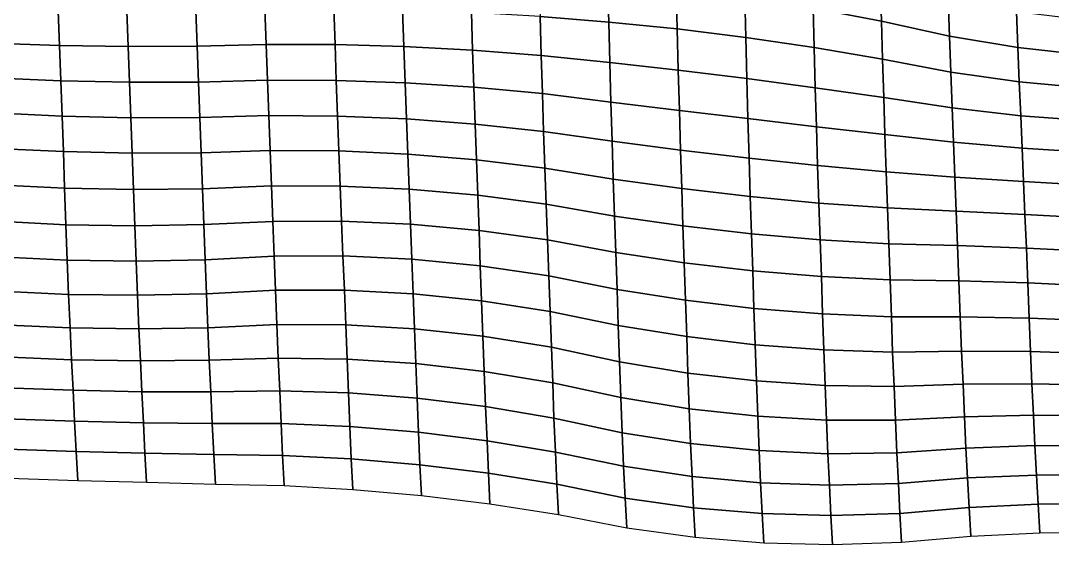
# Model space of a CAD drawing. Header units: metres. Extents: x -4.02 to 1.96, y -2.18 to -0.54.
# Drawn here: x -2.557 to -1.079, y -2.047 to -1.297 of the extents above; entities that cross this region are included whole.
import ezdxf

# ---------------------------------------------------------------- set-up
doc = ezdxf.new("R2010")
doc.units = ezdxf.units.M

msp = doc.modelspace()

# ---------------------------------------------------------------- linework, layer by layer
at = {"layer": 'B1'}
for points in [[(-1.42348, -1.22318, -2.84473), (-1.42183, -1.27921, -2.76098), (-1.32403, -1.29784, -2.7712), (-1.32572, -1.24292, -2.85539)], [(-1.8145, -1.23638, -2.7329), (-1.8128, -1.2913, -2.64871), (-1.71451, -1.29924, -2.65462), (-1.71611, -1.24231, -2.738)], [(-1.71611, -1.24231, -2.738), (-1.71451, -1.29924, -2.65462), (-1.61631, -1.3092, -2.66134), (-1.61788, -1.25144, -2.74439)], [(-1.61788, -1.25144, -2.74439), (-1.61631, -1.3092, -2.66134), (-1.51821, -1.32143, -2.66897), (-1.51978, -1.26368, -2.75202)], [(-1.32572, -1.24292, -2.85539), (-1.32403, -1.29784, -2.7712), (-1.22636, -1.31959, -2.78266), (-1.22814, -1.2665, -2.86759)], [(-1.51978, -1.26368, -2.75202), (-1.51821, -1.32143, -2.66897), (-1.42022, -1.33587, -2.67749), (-1.42183, -1.27921, -2.76098)], [(-1.22814, -1.2665, -2.86759), (-1.22636, -1.31959, -2.78266), (-1.12845, -1.33585, -2.79192), (-1.1303, -1.2844, -2.8775)], [(-2.60158, -1.28171, -2.62316), (-2.59956, -1.3295, -2.5361), (-2.50107, -1.33296, -2.54021), (-2.50301, -1.28353, -2.6266)], [(-2.50301, -1.28353, -2.6266), (-2.50107, -1.33296, -2.54021), (-2.40248, -1.33441, -2.5435), (-2.40438, -1.28388, -2.62946)], [(-2.40438, -1.28388, -2.62946), (-2.40248, -1.33441, -2.5435), (-2.30381, -1.33385, -2.54599), (-2.30568, -1.28286, -2.63176)], [(-2.30568, -1.28286, -2.63176), (-2.30381, -1.33385, -2.54599), (-2.20504, -1.33146, -2.54774), (-2.20691, -1.28038, -2.63347)], [(-2.20691, -1.28038, -2.63347), (-2.20504, -1.33146, -2.54774), (-2.1064, -1.33154, -2.55048), (-2.10824, -1.28, -2.63603)], [(-2.10824, -1.28, -2.63603), (-2.1064, -1.33154, -2.55048), (-2.00786, -1.33418, -2.55425), (-2.00967, -1.28173, -2.63944)], [(-2.00967, -1.28173, -2.63944), (-2.00786, -1.33418, -2.55425), (-1.90944, -1.33929, -2.55902), (-1.91119, -1.28546, -2.64365)], [(-1.42183, -1.27921, -2.76098), (-1.42022, -1.33587, -2.67749), (-1.32232, -1.3524, -2.68686), (-1.32403, -1.29784, -2.7712)], [(-1.1303, -1.2844, -2.8775), (-1.12845, -1.33585, -2.79192), (-1.03029, -1.34663, -2.79897), (-1.03221, -1.29664, -2.88514)], [(-1.91119, -1.28546, -2.64365), (-1.90944, -1.33929, -2.55902), (-1.81114, -1.34696, -2.56482), (-1.8128, -1.2913, -2.64871)], [(-1.8128, -1.2913, -2.64871), (-1.81114, -1.34696, -2.56482), (-1.71295, -1.35709, -2.57161), (-1.71451, -1.29924, -2.65462)], [(-1.71451, -1.29924, -2.65462), (-1.71295, -1.35709, -2.57161), (-1.6148, -1.36823, -2.5788), (-1.61631, -1.3092, -2.66134)], [(-1.32403, -1.29784, -2.7712), (-1.32232, -1.3524, -2.68686), (-1.22451, -1.37095, -2.69704), (-1.22636, -1.31959, -2.78266)], [(-1.61631, -1.3092, -2.66134), (-1.6148, -1.36823, -2.5788), (-1.5167, -1.38029, -2.58637), (-1.51821, -1.32143, -2.66897)], [(-2.59956, -1.3295, -2.5361), (-2.59764, -1.37931, -2.44985), (-2.49917, -1.3835, -2.45425), (-2.50107, -1.33296, -2.54021)], [(-1.51821, -1.32143, -2.66897), (-1.5167, -1.38029, -2.58637), (-1.41864, -1.39335, -2.59434), (-1.42022, -1.33587, -2.67749)], [(-1.22636, -1.31959, -2.78266), (-1.22451, -1.37095, -2.69704), (-1.12649, -1.38483, -2.70534), (-1.12845, -1.33585, -2.79192)], [(-2.50107, -1.33296, -2.54021), (-2.49917, -1.3835, -2.45425), (-2.40061, -1.3855, -2.45777), (-2.40248, -1.33441, -2.5435)], [(-2.40248, -1.33441, -2.5435), (-2.40061, -1.3855, -2.45777), (-2.30194, -1.38512, -2.46033), (-2.30381, -1.33385, -2.54599)], [(-2.30381, -1.33385, -2.54599), (-2.30194, -1.38512, -2.46033), (-2.20317, -1.38255, -2.462), (-2.20504, -1.33146, -2.54774)], [(-2.20504, -1.33146, -2.54774), (-2.20317, -1.38255, -2.462), (-2.10454, -1.38299, -2.46489), (-2.1064, -1.33154, -2.55048)], [(-2.1064, -1.33154, -2.55048), (-2.10454, -1.38299, -2.46489), (-2.00604, -1.38627, -2.46892), (-2.00786, -1.33418, -2.55425)], [(-2.00786, -1.33418, -2.55425), (-2.00604, -1.38627, -2.46892), (-1.90767, -1.39257, -2.47417), (-1.90944, -1.33929, -2.55902)], [(-1.90944, -1.33929, -2.55902), (-1.90767, -1.39257, -2.47417), (-1.80944, -1.40179, -2.48059), (-1.81114, -1.34696, -2.56482)], [(-1.42022, -1.33587, -2.67749), (-1.41864, -1.39335, -2.59434), (-1.32063, -1.40742, -2.60271), (-1.32232, -1.3524, -2.68686)], [(-1.12845, -1.33585, -2.79192), (-1.12649, -1.38483, -2.70534), (-1.02825, -1.39396, -2.71172), (-1.03029, -1.34663, -2.79897)], [(-1.81114, -1.34696, -2.56482), (-1.80944, -1.40179, -2.48059), (-1.71134, -1.41403, -2.48823), (-1.71295, -1.35709, -2.57161)], [(-1.71295, -1.35709, -2.57161), (-1.71134, -1.41403, -2.48823), (-1.61323, -1.4259, -2.49572), (-1.6148, -1.36823, -2.5788)], [(-1.32232, -1.3524, -2.68686), (-1.32063, -1.40742, -2.60271), (-1.22265, -1.42221, -2.61138), (-1.22451, -1.37095, -2.69704)], [(-1.6148, -1.36823, -2.5788), (-1.61323, -1.4259, -2.49572), (-1.51511, -1.43759, -2.50313), (-1.5167, -1.38029, -2.58637)], [(-1.22451, -1.37095, -2.69704), (-1.22265, -1.42221, -2.61138), (-1.1245, -1.43336, -2.61857), (-1.12649, -1.38483, -2.70534)], [(-2.59764, -1.37931, -2.44985), (-2.59572, -1.42938, -2.36371), (-2.49728, -1.43403, -2.36829), (-2.49917, -1.3835, -2.45425)], [(-2.49917, -1.3835, -2.45425), (-2.49728, -1.43403, -2.36829), (-2.39873, -1.43622, -2.37188), (-2.40061, -1.3855, -2.45777)], [(-2.40061, -1.3855, -2.45777), (-2.39873, -1.43622, -2.37188), (-2.30006, -1.43593, -2.37448), (-2.30194, -1.38512, -2.46033)], [(-2.30194, -1.38512, -2.46033), (-2.30006, -1.43593, -2.37448), (-2.20129, -1.43327, -2.37612), (-2.20317, -1.38255, -2.462)], [(-2.20317, -1.38255, -2.462), (-2.20129, -1.43327, -2.37612), (-2.10267, -1.43389, -2.37908), (-2.10454, -1.38299, -2.46489)], [(-2.10454, -1.38299, -2.46489), (-2.10267, -1.43389, -2.37908), (-2.0042, -1.4379, -2.38341), (-2.00604, -1.38627, -2.46892)], [(-2.00604, -1.38627, -2.46892), (-2.0042, -1.4379, -2.38341), (-1.90588, -1.4453, -2.3891), (-1.90767, -1.39257, -2.47417)], [(-1.5167, -1.38029, -2.58637), (-1.51511, -1.43759, -2.50313), (-1.41698, -1.4491, -2.51048), (-1.41864, -1.39335, -2.59434)], [(-1.12649, -1.38483, -2.70534), (-1.1245, -1.43336, -2.61857), (-1.02618, -1.44075, -2.62426), (-1.02825, -1.39396, -2.71172)], [(-1.90767, -1.39257, -2.47417), (-1.90588, -1.4453, -2.3891), (-1.80771, -1.45598, -2.39611), (-1.80944, -1.40179, -2.48059)], [(-1.80944, -1.40179, -2.48059), (-1.80771, -1.45598, -2.39611), (-1.7097, -1.47005, -2.40448), (-1.71134, -1.41403, -2.48823)], [(-1.41864, -1.39335, -2.59434), (-1.41698, -1.4491, -2.51048), (-1.31884, -1.46042, -2.51775), (-1.32063, -1.40742, -2.60271)], [(-1.71134, -1.41403, -2.48823), (-1.7097, -1.47005, -2.40448), (-1.61163, -1.48283, -2.41234), (-1.61323, -1.4259, -2.49572)], [(-1.32063, -1.40742, -2.60271), (-1.31884, -1.46042, -2.51775), (-1.22069, -1.47138, -2.52487), (-1.22265, -1.42221, -2.61138)], [(-2.59572, -1.42938, -2.36371), (-2.59383, -1.4801, -2.27783), (-2.4954, -1.48484, -2.28245), (-2.49728, -1.43403, -2.36829)], [(-1.61323, -1.4259, -2.49572), (-1.61163, -1.48283, -2.41234), (-1.5135, -1.49434, -2.41968), (-1.51511, -1.43759, -2.50313)], [(-1.22265, -1.42221, -2.61138), (-1.22069, -1.47138, -2.52487), (-1.12243, -1.47996, -2.53103), (-1.1245, -1.43336, -2.61857)], [(-2.49728, -1.43403, -2.36829), (-2.4954, -1.48484, -2.28245), (-2.39684, -1.48693, -2.286), (-2.39873, -1.43622, -2.37188)], [(-2.39873, -1.43622, -2.37188), (-2.39684, -1.48693, -2.286), (-2.29817, -1.48646, -2.28852), (-2.30006, -1.43593, -2.37448)], [(-2.30006, -1.43593, -2.37448), (-2.29817, -1.48646, -2.28852), (-2.19937, -1.48325, -2.28994), (-2.20129, -1.43327, -2.37612)], [(-2.20129, -1.43327, -2.37612), (-2.19937, -1.48325, -2.28994), (-2.10075, -1.48388, -2.29291), (-2.10267, -1.43389, -2.37908)], [(-2.10267, -1.43389, -2.37908), (-2.10075, -1.48388, -2.29291), (-2.00229, -1.48826, -2.29738), (-2.0042, -1.4379, -2.38341)], [(-2.0042, -1.4379, -2.38341), (-2.00229, -1.48826, -2.29738), (-1.90401, -1.49638, -2.30336), (-1.90588, -1.4453, -2.3891)], [(-1.90588, -1.4453, -2.3891), (-1.90401, -1.49638, -2.30336), (-1.8059, -1.50834, -2.31089), (-1.80771, -1.45598, -2.39611)], [(-1.51511, -1.43759, -2.50313), (-1.5135, -1.49434, -2.41968), (-1.41532, -1.50466, -2.42655), (-1.41698, -1.4491, -2.51048)], [(-1.1245, -1.43336, -2.61857), (-1.12243, -1.47996, -2.53103), (-1.02405, -1.48607, -2.53621), (-1.02618, -1.44075, -2.62426)], [(-1.80771, -1.45598, -2.39611), (-1.8059, -1.50834, -2.31089), (-1.70797, -1.52415, -2.31996), (-1.7097, -1.47005, -2.40448)], [(-1.41698, -1.4491, -2.51048), (-1.41532, -1.50466, -2.42655), (-1.31707, -1.51361, -2.43286), (-1.31884, -1.46042, -2.51775)], [(-1.31884, -1.46042, -2.51775), (-1.31707, -1.51361, -2.43286), (-1.21877, -1.52127, -2.43866), (-1.22069, -1.47138, -2.52487)], [(-1.7097, -1.47005, -2.40448), (-1.70797, -1.52415, -2.31996), (-1.60993, -1.53776, -2.32815), (-1.61163, -1.48283, -2.41234)], [(-1.22069, -1.47138, -2.52487), (-1.21877, -1.52127, -2.43866), (-1.12041, -1.52775, -2.44397), (-1.12243, -1.47996, -2.53103)], [(-2.59383, -1.4801, -2.27783), (-2.59202, -1.53228, -2.19254), (-2.49358, -1.53712, -2.19719), (-2.4954, -1.48484, -2.28245)], [(-2.4954, -1.48484, -2.28245), (-2.49358, -1.53712, -2.19719), (-2.39501, -1.53893, -2.20064), (-2.39684, -1.48693, -2.286)], [(-2.39684, -1.48693, -2.286), (-2.39501, -1.53893, -2.20064), (-2.29631, -1.53791, -2.20294), (-2.29817, -1.48646, -2.28852)], [(-2.29817, -1.48646, -2.28852), (-2.29631, -1.53791, -2.20294), (-2.19748, -1.53388, -2.20402), (-2.19937, -1.48325, -2.28994)], [(-2.19937, -1.48325, -2.28994), (-2.19748, -1.53388, -2.20402), (-2.09884, -1.53414, -2.20684), (-2.10075, -1.48388, -2.29291)], [(-2.10075, -1.48388, -2.29291), (-2.09884, -1.53414, -2.20684), (-2.00039, -1.53852, -2.21131), (-2.00229, -1.48826, -2.29738)], [(-2.00229, -1.48826, -2.29738), (-2.00039, -1.53852, -2.21131), (-1.90212, -1.5471, -2.21748), (-1.90401, -1.49638, -2.30336)], [(-1.61163, -1.48283, -2.41234), (-1.60993, -1.53776, -2.32815), (-1.5118, -1.54917, -2.33545), (-1.5135, -1.49434, -2.41968)], [(-1.12243, -1.47996, -2.53103), (-1.12041, -1.52775, -2.44397), (-1.022, -1.53313, -2.44885), (-1.02405, -1.48607, -2.53621)], [(-1.90401, -1.49638, -2.30336), (-1.90212, -1.5471, -2.21748), (-1.80405, -1.55988, -2.22534), (-1.8059, -1.50834, -2.31089)], [(-1.5135, -1.49434, -2.41968), (-1.5118, -1.54917, -2.33545), (-1.41357, -1.55849, -2.34191), (-1.41532, -1.50466, -2.42655)], [(-1.41532, -1.50466, -2.42655), (-1.41357, -1.55849, -2.34191), (-1.31523, -1.56542, -2.34742), (-1.31707, -1.51361, -2.43286)], [(-1.8059, -1.50834, -2.31089), (-1.80405, -1.55988, -2.22534), (-1.70618, -1.57697, -2.23492), (-1.70797, -1.52415, -2.31996)], [(-1.31707, -1.51361, -2.43286), (-1.31523, -1.56542, -2.34742), (-1.2168, -1.57016, -2.35204), (-1.21877, -1.52127, -2.43866)], [(-1.21877, -1.52127, -2.43866), (-1.2168, -1.57016, -2.35204), (-1.11836, -1.575, -2.35669), (-1.12041, -1.52775, -2.44397)], [(-2.59202, -1.53228, -2.19254), (-2.5902, -1.58456, -2.10728), (-2.49177, -1.58939, -2.11194), (-2.49358, -1.53712, -2.19719)], [(-2.29631, -1.53791, -2.20294), (-2.29446, -1.58936, -2.11735), (-2.19559, -1.5846, -2.11814), (-2.19748, -1.53388, -2.20402)], [(-2.19748, -1.53388, -2.20402), (-2.19559, -1.5846, -2.11814), (-2.09693, -1.58431, -2.12074), (-2.09884, -1.53414, -2.20684)], [(-2.09884, -1.53414, -2.20684), (-2.09693, -1.58431, -2.12074), (-1.99847, -1.58869, -2.12521), (-2.00039, -1.53852, -2.21131)], [(-1.70797, -1.52415, -2.31996), (-1.70618, -1.57697, -2.23492), (-1.60817, -1.59122, -2.24337), (-1.60993, -1.53776, -2.32815)], [(-1.12041, -1.52775, -2.44397), (-1.11836, -1.575, -2.35669), (-1.01994, -1.58001, -2.36142), (-1.022, -1.53313, -2.44885)], [(-2.49358, -1.53712, -2.19719), (-2.49177, -1.58939, -2.11194), (-2.39319, -1.59093, -2.11527), (-2.39501, -1.53893, -2.20064)], [(-2.39501, -1.53893, -2.20064), (-2.39319, -1.59093, -2.11527), (-2.29446, -1.58936, -2.11735), (-2.29631, -1.53791, -2.20294)], [(-2.00039, -1.53852, -2.21131), (-1.99847, -1.58869, -2.12521), (-1.90022, -1.59754, -2.13149), (-1.90212, -1.5471, -2.21748)], [(-1.90212, -1.5471, -2.21748), (-1.90022, -1.59754, -2.13149), (-1.80219, -1.61115, -2.13968), (-1.80405, -1.55988, -2.22534)], [(-1.60993, -1.53776, -2.32815), (-1.60817, -1.59122, -2.24337), (-1.51004, -1.60263, -2.25068), (-1.5118, -1.54917, -2.33545)], [(-1.5118, -1.54917, -2.33545), (-1.51004, -1.60263, -2.25068), (-1.41177, -1.61112, -2.25681), (-1.41357, -1.55849, -2.34191)], [(-1.80405, -1.55988, -2.22534), (-1.80219, -1.61115, -2.13968), (-1.70436, -1.62933, -2.1497), (-1.70618, -1.57697, -2.23492)], [(-1.41357, -1.55849, -2.34191), (-1.41177, -1.61112, -2.25681), (-1.31337, -1.61669, -2.26176), (-1.31523, -1.56542, -2.34742)], [(-1.31523, -1.56542, -2.34742), (-1.31337, -1.61669, -2.26176), (-1.21484, -1.61933, -2.26553), (-1.2168, -1.57016, -2.35204)], [(-1.70618, -1.57697, -2.23492), (-1.70436, -1.62933, -2.1497), (-1.60638, -1.64413, -2.15837), (-1.60817, -1.59122, -2.24337)], [(-1.2168, -1.57016, -2.35204), (-1.21484, -1.61933, -2.26553), (-1.11636, -1.62306, -2.26974), (-1.11836, -1.575, -2.35669)], [(-1.11836, -1.575, -2.35669), (-1.11636, -1.62306, -2.26974), (-1.01793, -1.62799, -2.27444), (-1.01994, -1.58001, -2.36142)], [(-2.5902, -1.58456, -2.10728), (-2.58833, -1.63555, -2.02151), (-2.48989, -1.64029, -2.02613), (-2.49177, -1.58939, -2.11194)], [(-2.49177, -1.58939, -2.11194), (-2.48989, -1.64029, -2.02613), (-2.3913, -1.64165, -2.02939), (-2.39319, -1.59093, -2.11527)], [(-2.39319, -1.59093, -2.11527), (-2.3913, -1.64165, -2.02939), (-2.29256, -1.63972, -2.03132), (-2.29446, -1.58936, -2.11735)], [(-2.29446, -1.58936, -2.11735), (-2.29256, -1.63972, -2.03132), (-2.19367, -1.63449, -2.03193), (-2.19559, -1.5846, -2.11814)], [(-2.19559, -1.5846, -2.11814), (-2.19367, -1.63449, -2.03193), (-2.095, -1.63411, -2.03449), (-2.09693, -1.58431, -2.12074)], [(-2.09693, -1.58431, -2.12074), (-2.095, -1.63411, -2.03449), (-1.99656, -1.63867, -2.03904), (-1.99847, -1.58869, -2.12521)], [(-1.99847, -1.58869, -2.12521), (-1.99656, -1.63867, -2.03904), (-1.89833, -1.64817, -2.04557), (-1.90022, -1.59754, -2.13149)], [(-1.60817, -1.59122, -2.24337), (-1.60638, -1.64413, -2.15837), (-1.50826, -1.65564, -2.16571), (-1.51004, -1.60263, -2.25068)], [(-1.90022, -1.59754, -2.13149), (-1.89833, -1.64817, -2.04557), (-1.80034, -1.6626, -2.05409), (-1.80219, -1.61115, -2.13968)], [(-1.51004, -1.60263, -2.25068), (-1.50826, -1.65564, -2.16571), (-1.40997, -1.66376, -2.1717), (-1.41177, -1.61112, -2.25681)], [(-1.80219, -1.61115, -2.13968), (-1.80034, -1.6626, -2.05409), (-1.70257, -1.68197, -2.0646), (-1.70436, -1.62933, -2.1497)], [(-1.41177, -1.61112, -2.25681), (-1.40997, -1.66376, -2.1717), (-1.31154, -1.6685, -2.17632), (-1.31337, -1.61669, -2.26176)], [(-1.31337, -1.61669, -2.26176), (-1.31154, -1.6685, -2.17632), (-1.21294, -1.66977, -2.17954), (-1.21484, -1.61933, -2.26553)], [(-1.21484, -1.61933, -2.26553), (-1.21294, -1.66977, -2.17954), (-1.11442, -1.67268, -2.18342), (-1.11636, -1.62306, -2.26974)], [(-1.11636, -1.62306, -2.26974), (-1.11442, -1.67268, -2.18342), (-1.01598, -1.67724, -2.18797), (-1.01793, -1.62799, -2.27444)], [(-2.58833, -1.63555, -2.02151), (-2.58637, -1.6848, -1.93504), (-2.48792, -1.68927, -1.93955), (-2.48989, -1.64029, -2.02613)], [(-2.3913, -1.64165, -2.02939), (-2.38933, -1.69045, -1.94273), (-2.29059, -1.68851, -1.94467), (-2.29256, -1.63972, -2.03132)], [(-2.29256, -1.63972, -2.03132), (-2.29059, -1.68851, -1.94467), (-2.1917, -1.68329, -1.94528), (-2.19367, -1.63449, -2.03193)], [(-2.19367, -1.63449, -2.03193), (-2.1917, -1.68329, -1.94528), (-2.09304, -1.68319, -1.94795), (-2.095, -1.63411, -2.03449)], [(-2.095, -1.63411, -2.03449), (-2.09304, -1.68319, -1.94795), (-1.99461, -1.6882, -1.95268), (-1.99656, -1.63867, -2.03904)], [(-1.99656, -1.63867, -2.03904), (-1.99461, -1.6882, -1.95268), (-1.89642, -1.69825, -1.95943), (-1.89833, -1.64817, -2.04557)], [(-1.70436, -1.62933, -2.1497), (-1.70257, -1.68197, -2.0646), (-1.60462, -1.69759, -2.07359), (-1.60638, -1.64413, -2.15837)], [(-2.48989, -1.64029, -2.02613), (-2.48792, -1.68927, -1.93955), (-2.38933, -1.69045, -1.94273), (-2.3913, -1.64165, -2.02939)], [(-1.89833, -1.64817, -2.04557), (-1.89642, -1.69825, -1.95943), (-1.79846, -1.7135, -1.96828), (-1.80034, -1.6626, -2.05409)], [(-1.60638, -1.64413, -2.15837), (-1.60462, -1.69759, -2.07359), (-1.5065, -1.70928, -2.08101), (-1.50826, -1.65564, -2.16571)], [(-1.80034, -1.6626, -2.05409), (-1.79846, -1.7135, -1.96828), (-1.70073, -1.73379, -1.97916), (-1.70257, -1.68197, -2.0646)], [(-1.50826, -1.65564, -2.16571), (-1.5065, -1.70928, -2.08101), (-1.40821, -1.71722, -2.08692), (-1.40997, -1.66376, -2.1717)], [(-1.40997, -1.66376, -2.1717), (-1.40821, -1.71722, -2.08692), (-1.30974, -1.72123, -2.09124), (-1.31154, -1.6685, -2.17632)], [(-1.31154, -1.6685, -2.17632), (-1.30974, -1.72123, -2.09124), (-1.21109, -1.72131, -2.09399), (-1.21294, -1.66977, -2.17954)], [(-2.29059, -1.68851, -1.94467), (-2.2886, -1.73695, -1.85786), (-2.18974, -1.73236, -1.85873), (-2.1917, -1.68329, -1.94528)], [(-2.1917, -1.68329, -1.94528), (-2.18974, -1.73236, -1.85873), (-2.09111, -1.7329, -1.86166), (-2.09304, -1.68319, -1.94795)], [(-2.09304, -1.68319, -1.94795), (-2.09111, -1.7329, -1.86166), (-1.99271, -1.73855, -1.86665), (-1.99461, -1.6882, -1.95268)], [(-1.70257, -1.68197, -2.0646), (-1.70073, -1.73379, -1.97916), (-1.6028, -1.74968, -1.98826), (-1.60462, -1.69759, -2.07359)], [(-1.21294, -1.66977, -2.17954), (-1.21109, -1.72131, -2.09399), (-1.11253, -1.72331, -2.0975), (-1.11442, -1.67268, -2.18342)], [(-1.11442, -1.67268, -2.18342), (-1.11253, -1.72331, -2.0975), (-1.01406, -1.72723, -2.10179), (-1.01598, -1.67724, -2.18797)], [(-2.58637, -1.6848, -1.93504), (-2.58436, -1.73278, -1.84805), (-2.48591, -1.73715, -1.85252), (-2.48792, -1.68927, -1.93955)], [(-2.48792, -1.68927, -1.93955), (-2.48591, -1.73715, -1.85252), (-2.38732, -1.73851, -1.85578), (-2.38933, -1.69045, -1.94273)], [(-2.38933, -1.69045, -1.94273), (-2.38732, -1.73851, -1.85578), (-2.2886, -1.73695, -1.85786), (-2.29059, -1.68851, -1.94467)], [(-1.99461, -1.6882, -1.95268), (-1.99271, -1.73855, -1.86665), (-1.89454, -1.74915, -1.87362), (-1.89642, -1.69825, -1.95943)], [(-1.89642, -1.69825, -1.95943), (-1.89454, -1.74915, -1.87362), (-1.79661, -1.76495, -1.88269), (-1.79846, -1.7135, -1.96828)], [(-1.60462, -1.69759, -2.07359), (-1.6028, -1.74968, -1.98826), (-1.50468, -1.76137, -1.99568), (-1.5065, -1.70928, -2.08101)], [(-1.79846, -1.7135, -1.96828), (-1.79661, -1.76495, -1.88269), (-1.6989, -1.78569, -1.89375), (-1.70073, -1.73379, -1.97916)], [(-1.5065, -1.70928, -2.08101), (-1.50468, -1.76137, -1.99568), (-1.40636, -1.76876, -2.00137), (-1.40821, -1.71722, -2.08692)], [(-1.40821, -1.71722, -2.08692), (-1.40636, -1.76876, -2.00137), (-1.30785, -1.77177, -2.00529), (-1.30974, -1.72123, -2.09124)], [(-1.30974, -1.72123, -2.09124), (-1.30785, -1.77177, -2.00529), (-1.20913, -1.77029, -2.00741), (-1.21109, -1.72131, -2.09399)], [(-1.21109, -1.72131, -2.09399), (-1.20913, -1.77029, -2.00741), (-1.11052, -1.77119, -2.01048), (-1.11253, -1.72331, -2.0975)], [(-1.11253, -1.72331, -2.0975), (-1.11052, -1.77119, -2.01048), (-1.012, -1.77429, -2.01444), (-1.01406, -1.72723, -2.10179)], [(-2.58436, -1.73278, -1.84805), (-2.58226, -1.77865, -1.76022), (-2.48379, -1.78275, -1.76458), (-2.48591, -1.73715, -1.85252)], [(-2.48591, -1.73715, -1.85252), (-2.48379, -1.78275, -1.76458), (-2.38521, -1.78439, -1.76795), (-2.38732, -1.73851, -1.85578)], [(-2.38732, -1.73851, -1.85578), (-2.38521, -1.78439, -1.76795), (-2.28652, -1.78355, -1.77033), (-2.2886, -1.73695, -1.85786)], [(-2.2886, -1.73695, -1.85786), (-2.28652, -1.78355, -1.77033), (-2.18772, -1.78034, -1.77175), (-2.18974, -1.73236, -1.85873)], [(-2.18974, -1.73236, -1.85873), (-2.18772, -1.78034, -1.77175), (-2.08914, -1.78188, -1.77508), (-2.09111, -1.7329, -1.86166)], [(-2.09111, -1.7329, -1.86166), (-2.08914, -1.78188, -1.77508), (-1.99078, -1.78836, -1.7804), (-1.99271, -1.73855, -1.86665)], [(-1.99271, -1.73855, -1.86665), (-1.99078, -1.78836, -1.7804), (-1.89265, -1.79968, -1.78767), (-1.89454, -1.74915, -1.87362)], [(-1.70073, -1.73379, -1.97916), (-1.6989, -1.78569, -1.89375), (-1.60098, -1.80177, -1.90293), (-1.6028, -1.74968, -1.98826)], [(-1.89454, -1.74915, -1.87362), (-1.89265, -1.79968, -1.78767), (-1.79473, -1.81594, -1.79692), (-1.79661, -1.76495, -1.88269)], [(-1.6028, -1.74968, -1.98826), (-1.60098, -1.80177, -1.90293), (-1.50283, -1.813, -1.91017), (-1.50468, -1.76137, -1.99568)], [(-1.79661, -1.76495, -1.88269), (-1.79473, -1.81594, -1.79692), (-1.69704, -1.83705, -1.80813), (-1.6989, -1.78569, -1.89375)], [(-1.50468, -1.76137, -1.99568), (-1.50283, -1.813, -1.91017), (-1.40448, -1.81948, -1.91549), (-1.40636, -1.76876, -2.00137)], [(-1.40636, -1.76876, -2.00137), (-1.40448, -1.81948, -1.91549), (-1.3059, -1.82111, -1.91885), (-1.30785, -1.77177, -2.00529)], [(-1.30785, -1.77177, -2.00529), (-1.3059, -1.82111, -1.91885), (-1.2071, -1.81781, -1.92024), (-1.20913, -1.77029, -2.00741)], [(-1.20913, -1.77029, -2.00741), (-1.2071, -1.81781, -1.92024), (-1.10841, -1.81716, -1.92269), (-1.11052, -1.77119, -2.01048)], [(-1.11052, -1.77119, -2.01048), (-1.10841, -1.81716, -1.92269), (-1.00986, -1.81925, -1.92624), (-1.012, -1.77429, -2.01444)], [(-2.58226, -1.77865, -1.76022), (-2.58007, -1.82279, -1.67169), (-2.48159, -1.82652, -1.6759), (-2.48379, -1.78275, -1.76458)], [(-2.48379, -1.78275, -1.76458), (-2.48159, -1.82652, -1.6759), (-2.38303, -1.82852, -1.67942), (-2.38521, -1.78439, -1.76795)], [(-2.38521, -1.78439, -1.76795), (-2.38303, -1.82852, -1.67942), (-2.28438, -1.82869, -1.6822), (-2.28652, -1.78355, -1.77033)], [(-2.28652, -1.78355, -1.77033), (-2.28438, -1.82869, -1.6822), (-2.18566, -1.82722, -1.68432), (-2.18772, -1.78034, -1.77175)], [(-2.18772, -1.78034, -1.77175), (-2.18566, -1.82722, -1.68432), (-2.08714, -1.83013, -1.6882), (-2.08914, -1.78188, -1.77508)], [(-2.08914, -1.78188, -1.77508), (-2.08714, -1.83013, -1.6882), (-1.98883, -1.83761, -1.69393), (-1.99078, -1.78836, -1.7804)], [(-1.6989, -1.78569, -1.89375), (-1.69704, -1.83705, -1.80813), (-1.59911, -1.85304, -1.81727), (-1.60098, -1.80177, -1.90293)], [(-1.99078, -1.78836, -1.7804), (-1.98883, -1.83761, -1.69393), (-1.89073, -1.84967, -1.70149), (-1.89265, -1.79968, -1.78767)], [(-1.89265, -1.79968, -1.78767), (-1.89073, -1.84967, -1.70149), (-1.79283, -1.8662, -1.71086), (-1.79473, -1.81594, -1.79692)], [(-1.60098, -1.80177, -1.90293), (-1.59911, -1.85304, -1.81727), (-1.50095, -1.86372, -1.82428), (-1.50283, -1.813, -1.91017)], [(-1.79473, -1.81594, -1.79692), (-1.79283, -1.8662, -1.71086), (-1.69513, -1.88731, -1.72206), (-1.69704, -1.83705, -1.80813)], [(-1.50283, -1.813, -1.91017), (-1.50095, -1.86372, -1.82428), (-1.40255, -1.86928, -1.82924), (-1.40448, -1.81948, -1.91549)], [(-1.2071, -1.81781, -1.92024), (-1.20502, -1.86432, -1.83266), (-1.10627, -1.8623, -1.83456), (-1.10841, -1.81716, -1.92269)], [(-1.10841, -1.81716, -1.92269), (-1.10627, -1.8623, -1.83456), (-1.00767, -1.86329, -1.83767), (-1.00986, -1.81925, -1.92624)], [(-2.58007, -1.82279, -1.67169), (-2.5779, -1.8672, -1.58327), (-2.4794, -1.87057, -1.58734), (-2.48159, -1.82652, -1.6759)], [(-2.48159, -1.82652, -1.6759), (-2.4794, -1.87057, -1.58734), (-2.38085, -1.87293, -1.591), (-2.38303, -1.82852, -1.67942)], [(-2.38303, -1.82852, -1.67942), (-2.38085, -1.87293, -1.591), (-2.28226, -1.87411, -1.59418), (-2.28438, -1.82869, -1.6822)], [(-2.28438, -1.82869, -1.6822), (-2.28226, -1.87411, -1.59418), (-2.18361, -1.87428, -1.59696), (-2.18566, -1.82722, -1.68432)], [(-2.18566, -1.82722, -1.68432), (-2.18361, -1.87428, -1.59696), (-2.08515, -1.87847, -1.60136), (-2.08714, -1.83013, -1.6882)], [(-2.08714, -1.83013, -1.6882), (-2.08515, -1.87847, -1.60136), (-1.98687, -1.88659, -1.60734), (-1.98883, -1.83761, -1.69393)], [(-1.40448, -1.81948, -1.91549), (-1.40255, -1.86928, -1.82924), (-1.3039, -1.86946, -1.83202), (-1.3059, -1.82111, -1.91885)], [(-1.3059, -1.82111, -1.91885), (-1.3039, -1.86946, -1.83202), (-1.20502, -1.86432, -1.83266), (-1.2071, -1.81781, -1.92024)], [(-1.98883, -1.83761, -1.69393), (-1.98687, -1.88659, -1.60734), (-1.88877, -1.89874, -1.61494), (-1.89073, -1.84967, -1.70149)], [(-1.69704, -1.83705, -1.80813), (-1.69513, -1.88731, -1.72206), (-1.59719, -1.90284, -1.73102), (-1.59911, -1.85304, -1.81727)], [(-1.89073, -1.84967, -1.70149), (-1.88877, -1.89874, -1.61494), (-1.79086, -1.91509, -1.62424), (-1.79283, -1.8662, -1.71086)], [(-1.59911, -1.85304, -1.81727), (-1.59719, -1.90284, -1.73102), (-1.49899, -1.91288, -1.73778), (-1.50095, -1.86372, -1.82428)], [(-2.5779, -1.8672, -1.58327), (-2.57568, -1.91069, -1.49448), (-2.47718, -1.91397, -1.49851), (-2.4794, -1.87057, -1.58734)], [(-2.4794, -1.87057, -1.58734), (-2.47718, -1.91397, -1.49851), (-2.37864, -1.91652, -1.50225), (-2.38085, -1.87293, -1.591)], [(-2.38085, -1.87293, -1.591), (-2.37864, -1.91652, -1.50225), (-2.28008, -1.91842, -1.50573), (-2.28226, -1.87411, -1.59418)], [(-2.28226, -1.87411, -1.59418), (-2.28008, -1.91842, -1.50573), (-2.18149, -1.91978, -1.50899), (-2.18361, -1.87428, -1.59696)], [(-2.18361, -1.87428, -1.59696), (-2.18149, -1.91978, -1.50899), (-2.08306, -1.92462, -1.51364), (-2.08515, -1.87847, -1.60136)], [(-1.79283, -1.8662, -1.71086), (-1.79086, -1.91509, -1.62424), (-1.69313, -1.93538, -1.63511), (-1.69513, -1.88731, -1.72206)], [(-1.50095, -1.86372, -1.82428), (-1.49899, -1.91288, -1.73778), (-1.40054, -1.91726, -1.74225), (-1.40255, -1.86928, -1.82924)], [(-1.40255, -1.86928, -1.82924), (-1.40054, -1.91726, -1.74225), (-1.30183, -1.91606, -1.74448), (-1.3039, -1.86946, -1.83202)], [(-1.3039, -1.86946, -1.83202), (-1.30183, -1.91606, -1.74448), (-1.20287, -1.90919, -1.74442), (-1.20502, -1.86432, -1.83266)], [(-1.20502, -1.86432, -1.83266), (-1.20287, -1.90919, -1.74442), (-1.10406, -1.90579, -1.74577), (-1.10627, -1.8623, -1.83456)], [(-1.10627, -1.8623, -1.83456), (-1.10406, -1.90579, -1.74577), (-1.00542, -1.90596, -1.74855), (-1.00767, -1.86329, -1.83767)], [(-2.08515, -1.87847, -1.60136), (-2.08306, -1.92462, -1.51364), (-1.98479, -1.93311, -1.51977), (-1.98687, -1.88659, -1.60734)], [(-1.98687, -1.88659, -1.60734), (-1.98479, -1.93311, -1.51977), (-1.88669, -1.94525, -1.52737), (-1.88877, -1.89874, -1.61494)], [(-1.69513, -1.88731, -1.72206), (-1.69313, -1.93538, -1.63511), (-1.59514, -1.95008, -1.64374), (-1.59719, -1.90284, -1.73102)], [(-1.88877, -1.89874, -1.61494), (-1.88669, -1.94525, -1.52737), (-1.78876, -1.96115, -1.53648), (-1.79086, -1.91509, -1.62424)], [(-1.59719, -1.90284, -1.73102), (-1.59514, -1.95008, -1.64374), (-1.4969, -1.95912, -1.65009), (-1.49899, -1.91288, -1.73778)], [(-1.20287, -1.90919, -1.74442), (-1.20062, -1.95204, -1.65538), (-1.10178, -1.94783, -1.65639), (-1.10406, -1.90579, -1.74577)], [(-1.10406, -1.90579, -1.74577), (-1.10178, -1.94783, -1.65639), (-1.00311, -1.94754, -1.65899), (-1.00542, -1.90596, -1.74855)], [(-2.57568, -1.91069, -1.49448), (-2.57339, -1.95245, -1.40499), (-2.47488, -1.95554, -1.40895), (-2.47718, -1.91397, -1.49851)], [(-2.47718, -1.91397, -1.49851), (-2.47488, -1.95554, -1.40895), (-2.37635, -1.95827, -1.41276), (-2.37864, -1.91652, -1.50225)], [(-2.37864, -1.91652, -1.50225), (-2.37635, -1.95827, -1.41276), (-2.27781, -1.96073, -1.41646), (-2.28008, -1.91842, -1.50573)], [(-2.28008, -1.91842, -1.50573), (-2.27781, -1.96073, -1.41646), (-2.17926, -1.96291, -1.42005), (-2.18149, -1.91978, -1.50899)], [(-2.18149, -1.91978, -1.50899), (-2.17926, -1.96291, -1.42005), (-2.08085, -1.96839, -1.42496), (-2.08306, -1.92462, -1.51364)], [(-1.79086, -1.91509, -1.62424), (-1.78876, -1.96115, -1.53648), (-1.691, -1.98079, -1.5471), (-1.69313, -1.93538, -1.63511)], [(-1.49899, -1.91288, -1.73778), (-1.4969, -1.95912, -1.65009), (-1.3984, -1.96249, -1.65416), (-1.40054, -1.91726, -1.74225)], [(-1.40054, -1.91726, -1.74225), (-1.3984, -1.96249, -1.65416), (-1.29964, -1.9601, -1.65591), (-1.30183, -1.91606, -1.74448)], [(-1.30183, -1.91606, -1.74448), (-1.29964, -1.9601, -1.65591), (-1.20062, -1.95204, -1.65538), (-1.20287, -1.90919, -1.74442)], [(-2.08306, -1.92462, -1.51364), (-2.08085, -1.96839, -1.42496), (-1.9826, -1.97706, -1.43117), (-1.98479, -1.93311, -1.51977)], [(-1.98479, -1.93311, -1.51977), (-1.9826, -1.97706, -1.43117), (-1.88449, -1.98911, -1.43873), (-1.88669, -1.94525, -1.52737)], [(-1.69313, -1.93538, -1.63511), (-1.691, -1.98079, -1.5471), (-1.59298, -1.99477, -1.55543), (-1.59514, -1.95008, -1.64374)], [(-1.88669, -1.94525, -1.52737), (-1.88449, -1.98911, -1.43873), (-1.78654, -2.00455, -1.44765), (-1.78876, -1.96115, -1.53648)], [(-1.59514, -1.95008, -1.64374), (-1.59298, -1.99477, -1.55543), (-1.49471, -2.00307, -1.56149), (-1.4969, -1.95912, -1.65009)], [(-1.20062, -1.95204, -1.65538), (-1.19835, -1.99426, -1.56608), (-1.09949, -1.98958, -1.56691), (-1.10178, -1.94783, -1.65639)], [(-1.10178, -1.94783, -1.65639), (-1.09949, -1.98958, -1.56691), (-1.0008, -1.98893, -1.56935), (-1.00311, -1.94754, -1.65899)], [(-1.78876, -1.96115, -1.53648), (-1.78654, -2.00455, -1.44765), (-1.68875, -2.02346, -1.45798), (-1.691, -1.98079, -1.5471)], [(-1.4969, -1.95912, -1.65009), (-1.49471, -2.00307, -1.56149), (-1.39618, -2.00581, -1.5653), (-1.3984, -1.96249, -1.65416)], [(-1.3984, -1.96249, -1.65416), (-1.39618, -2.00581, -1.5653), (-1.29739, -2.00287, -1.56683), (-1.29964, -1.9601, -1.65591)], [(-1.29964, -1.9601, -1.65591), (-1.29739, -2.00287, -1.56683), (-1.19835, -1.99426, -1.56608), (-1.20062, -1.95204, -1.65538)], [(-1.691, -1.98079, -1.5471), (-1.68875, -2.02346, -1.45798), (-1.5907, -2.0368, -1.46606), (-1.59298, -1.99477, -1.55543)], [(-1.29739, -2.00287, -1.56683), (-1.29507, -2.04389, -1.47705), (-1.19602, -2.0352, -1.47626), (-1.19835, -1.99426, -1.56608)], [(-1.19835, -1.99426, -1.56608), (-1.19602, -2.0352, -1.47626), (-1.09716, -2.03052, -1.47709), (-1.09949, -1.98958, -1.56691)], [(-1.09949, -1.98958, -1.56691), (-1.09716, -2.03052, -1.47709), (-0.99847, -2.02968, -1.47946), (-1.0008, -1.98893, -1.56935)], [(-1.59298, -1.99477, -1.55543), (-1.5907, -2.0368, -1.46606), (-1.49241, -2.04474, -1.47196), (-1.49471, -2.00307, -1.56149)], [(-1.49471, -2.00307, -1.56149), (-1.49241, -2.04474, -1.47196), (-1.39387, -2.04711, -1.47563), (-1.39618, -2.00581, -1.5653)], [(-1.39618, -2.00581, -1.5653), (-1.39387, -2.04711, -1.47563), (-1.29507, -2.04389, -1.47705), (-1.29739, -2.00287, -1.56683)]]:
    msp.add_3dface(points, dxfattribs=at)

doc.saveas('drawing.dxf')
